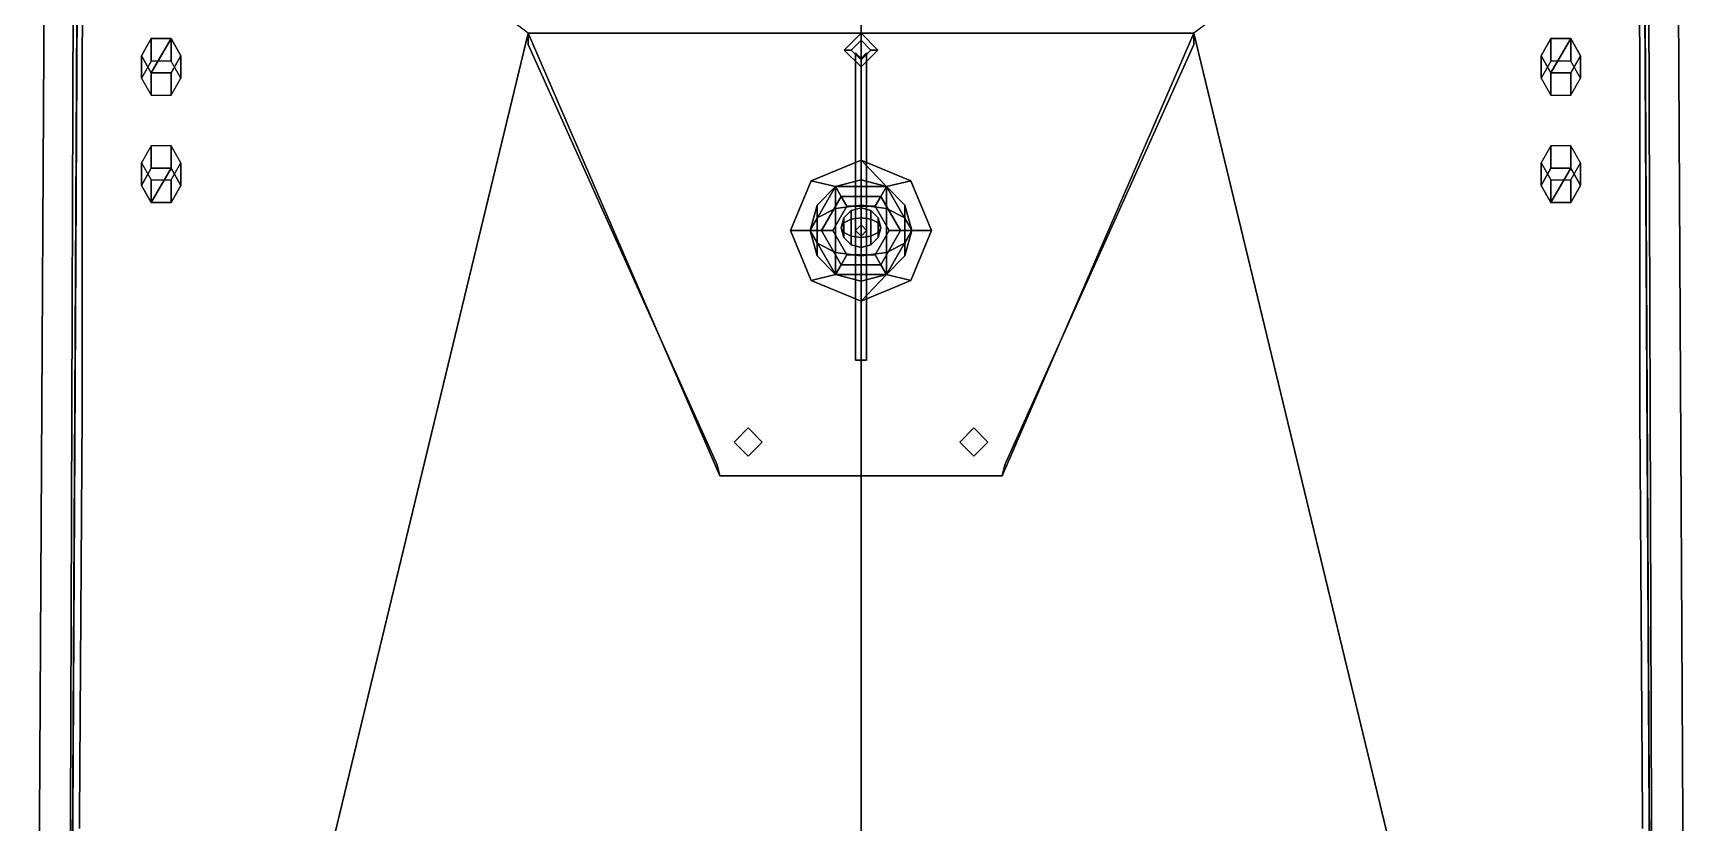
# Model space of a CAD drawing. Header units: millimetres. Extents: x -2.9 to 3, y -19.2 to 25.1.
# Drawn here: x -2.93 to 2.93, y -3.64 to -0.84 of the extents above; entities that cross this region are included whole.
import ezdxf

# ---------------------------------------------------------------- set-up
doc = ezdxf.new("R2010")
doc.units = ezdxf.units.MM
doc.layers.add('drawing', color=9, linetype='Continuous')
doc.layers.add('railings', color=6, linetype='Continuous')

msp = doc.modelspace()

# ---------------------------------------------------------------- linework, layer by layer
for points in [[(-2.7733, 0.3614, 0.52), (-2.8138, -7.6137, 0.5), (-2.9338, -7.6137, 0.5), (-2.8882, 0.3614, 0.52)], [(-2.9338, -7.6137, 0.5), (-2.9338, -7.6137, 0.71), (-2.8882, 0.3614, 0.73), (-2.8882, 0.3614, 0.52)], [(-2.8882, 0.3614, 0.73), (-2.9338, -7.6137, 0.71), (-2.8138, -7.6137, 0.71), (-2.7718, 0.3614, 0.73)], [(0, -7.6137, -1.644), (-2.8138, -7.6137, -1.5507), (-2.7884, 0.3614, -1.5677), (0, 0.3614, -1.644)], [(-2.7733, 0.3614, 0.52), (-2.7884, 0.3614, -1.5677), (-2.8138, -7.6137, -1.5507), (-2.8138, -7.6137, 0.5)], [(-1.18, -0.84, 0.78), (-2.7714, 0.3614, 0.78), (-2.8138, -7.6137, 0.78)], [(-2.7714, 0.3614, 0.78), (-2.7718, 0.3614, 0.73), (-2.8138, -7.6137, 0.71), (-2.8138, -7.6137, 0.78)], [(0, 0.3614, -1.644), (2.7884, 0.3614, -1.5677), (2.8138, -7.6137, -1.5507), (0, -7.6137, -1.644)], [(2.7714, 0.3614, 0.78), (1.18, -0.84, 0.78), (2.8138, -7.6137, 0.78)], [(2.7714, 0.3614, 0.73), (2.8138, -7.6137, 0.71), (2.9338, -7.6137, 0.71), (2.8914, 0.3614, 0.73)], [(2.8138, -7.6137, 0.78), (2.8138, -7.6137, 0.71), (2.7714, 0.3614, 0.73), (2.7714, 0.3614, 0.78)], [(2.8138, -7.6137, 0.5), (2.8138, -7.6137, -1.5507), (2.7884, 0.3614, -1.5677), (2.7733, 0.3614, 0.52)], [(2.8914, 0.3614, 0.52), (2.9338, -7.6137, 0.5), (2.8138, -7.6137, 0.5), (2.7733, 0.3614, 0.52)], [(2.9338, -7.6137, 0.71), (2.9338, -7.6137, 0.5), (2.8914, 0.3614, 0.52), (2.8914, 0.3614, 0.73)], [(1.18, -0.84, 0.78), (-1.18, -0.84, 0.78), (-2.8138, -7.6137, 0.78), (2.8138, -7.6137, 0.78)], [(-2.515, -0.9394, 0.78), (-2.55, -1, 0.78), (-2.55, -0.92, 1.01), (-2.515, -0.8594, 1.01)], [(-2.515, -0.8594, 1.01), (-2.55, -0.92, 1.01), (-2.515, -0.9806, 1.01), (-2.445, -0.8594, 1.01)], [(-2.445, -0.9394, 0.78), (-2.515, -0.9394, 0.78), (-2.515, -0.8594, 1.01), (-2.445, -0.8594, 1.01)], [(-2.445, -0.8594, 1.01), (-2.515, -0.9806, 1.01), (-2.445, -0.9806, 1.01), (-2.41, -0.92, 1.01)], [(-2.41, -1, 0.78), (-2.445, -0.9394, 0.78), (-2.445, -0.8594, 1.01), (-2.41, -0.92, 1.01)], [(-1.18, -0.84, 2.63), (-0.5, -2.41, 2.63), (-0.5, -2.41, 2.68), (-1.18, -0.84, 2.68)], [(-1.18, -0.84, 2.68), (-0.5, -2.41, 2.68), (0.5, -2.41, 2.68), (1.18, -0.84, 2.68)], [(1.18, -0.84, 2.63), (0.5, -2.41, 2.63), (-0.5, -2.41, 2.63), (-1.18, -0.84, 2.63)], [(0, -0.84, 0.78), (-0.06, -0.9, 0.78), (-0.035, -0.9, 6.91), (0, -0.865, 6.91)], [(0, -0.865, 6.91), (-0.035, -0.9, 6.91), (0, -0.935, 6.91), (0.035, -0.9, 6.91)], [(0.06, -0.9, 0.78), (0, -0.84, 0.78), (0, -0.865, 6.91), (0.035, -0.9, 6.91)], [(0.5, -2.41, 2.68), (0.5, -2.41, 2.63), (1.18, -0.84, 2.63), (1.18, -0.84, 2.68)], [(2.445, -0.9394, 0.78), (2.41, -1, 0.78), (2.41, -0.92, 1.01), (2.445, -0.8594, 1.01)], [(2.445, -0.8594, 1.01), (2.41, -0.92, 1.01), (2.445, -0.9806, 1.01), (2.515, -0.8594, 1.01)], [(2.515, -0.9394, 0.78), (2.445, -0.9394, 0.78), (2.445, -0.8594, 1.01), (2.515, -0.8594, 1.01)], [(2.515, -0.8594, 1.01), (2.445, -0.9806, 1.01), (2.515, -0.9806, 1.01), (2.55, -0.92, 1.01)], [(2.55, -1, 0.78), (2.515, -0.9394, 0.78), (2.515, -0.8594, 1.01), (2.55, -0.92, 1.01)], [(-2.55, -1, 0.78), (-2.515, -1.0606, 0.78), (-2.515, -0.9806, 1.01), (-2.55, -0.92, 1.01)], [(-2.445, -1.0606, 0.78), (-2.41, -1, 0.78), (-2.41, -0.92, 1.01), (-2.445, -0.9806, 1.01)], [(-0.06, -0.9, 0.78), (0, -0.96, 0.78), (0, -0.935, 6.91), (-0.035, -0.9, 6.91)], [(0, -0.93, 5.42), (-0.02, -0.91, 5.39), (-0.02, -2, 6.28), (0, -2, 6.3)], [(-0.02, -0.91, 5.39), (0, -0.93, 5.38), (0, -2, 6.26), (-0.02, -2, 6.28)], [(0, -0.96, 0.78), (0.06, -0.9, 0.78), (0.035, -0.9, 6.91), (0, -0.935, 6.91)], [(0.02, -0.91, 5.39), (0, -0.93, 5.42), (0, -2, 6.3), (0.02, -2, 6.28)], [(0, -0.93, 5.38), (0.02, -0.91, 5.39), (0.02, -2, 6.28), (0, -2, 6.26)], [(2.41, -1, 0.78), (2.445, -1.0606, 0.78), (2.445, -0.9806, 1.01), (2.41, -0.92, 1.01)], [(2.515, -1.0606, 0.78), (2.55, -1, 0.78), (2.55, -0.92, 1.01), (2.515, -0.9806, 1.01)], [(-2.515, -1.0606, 0.78), (-2.445, -1.0606, 0.78), (-2.445, -0.9806, 1.01), (-2.515, -0.9806, 1.01)], [(2.445, -1.0606, 0.78), (2.515, -1.0606, 0.78), (2.515, -0.9806, 1.01), (2.445, -0.9806, 1.01)], [(-2.515, -1.2394, 0.78), (-2.55, -1.3, 0.78), (-2.55, -1.38, 1.01), (-2.515, -1.3194, 1.01)], [(-2.445, -1.2394, 0.78), (-2.515, -1.2394, 0.78), (-2.515, -1.3194, 1.01), (-2.445, -1.3194, 1.01)], [(-2.41, -1.3, 0.78), (-2.445, -1.2394, 0.78), (-2.445, -1.3194, 1.01), (-2.41, -1.38, 1.01)], [(0, -1.29, 2.68), (-0.1768, -1.3632, 2.68), (-0.1768, -1.3632, 2.96), (0, -1.29, 2.96)], [(0, -1.29, 2.96), (-0.1768, -1.3632, 2.96), (-0.09, -1.3841, 2.96), (0.09, -1.3841, 2.96)], [(0.1768, -1.3632, 2.68), (0, -1.29, 2.68), (0, -1.29, 2.96), (0.1768, -1.3632, 2.96)], [(0.1768, -1.3632, 2.96), (0.1768, -1.3632, 2.96), (0, -1.29, 2.96), (0.09, -1.3841, 2.96)], [(2.445, -1.2394, 0.78), (2.41, -1.3, 0.78), (2.41, -1.38, 1.01), (2.445, -1.3194, 1.01)], [(2.515, -1.2394, 0.78), (2.445, -1.2394, 0.78), (2.445, -1.3194, 1.01), (2.515, -1.3194, 1.01)], [(2.55, -1.3, 0.78), (2.515, -1.2394, 0.78), (2.515, -1.3194, 1.01), (2.55, -1.38, 1.01)], [(-2.55, -1.3, 0.78), (-2.515, -1.3606, 0.78), (-2.515, -1.4406, 1.01), (-2.55, -1.38, 1.01)], [(-2.515, -1.4406, 1.01), (-2.445, -1.3194, 1.01), (-2.515, -1.3194, 1.01), (-2.55, -1.38, 1.01)], [(-2.445, -1.4406, 1.01), (-2.41, -1.38, 1.01), (-2.445, -1.3194, 1.01), (-2.515, -1.4406, 1.01)], [(-2.445, -1.3606, 0.78), (-2.41, -1.3, 0.78), (-2.41, -1.38, 1.01), (-2.445, -1.4406, 1.01)], [(2.41, -1.3, 0.78), (2.445, -1.3606, 0.78), (2.445, -1.4406, 1.01), (2.41, -1.38, 1.01)], [(2.445, -1.4406, 1.01), (2.515, -1.3194, 1.01), (2.445, -1.3194, 1.01), (2.41, -1.38, 1.01)], [(2.515, -1.4406, 1.01), (2.55, -1.38, 1.01), (2.515, -1.3194, 1.01), (2.445, -1.4406, 1.01)], [(2.515, -1.3606, 0.78), (2.55, -1.3, 0.78), (2.55, -1.38, 1.01), (2.515, -1.4406, 1.01)], [(-2.515, -1.3606, 0.78), (-2.445, -1.3606, 0.78), (-2.445, -1.4406, 1.01), (-2.515, -1.4406, 1.01)], [(-0.1768, -1.3632, 2.68), (-0.25, -1.54, 2.68), (-0.25, -1.54, 2.96), (-0.1768, -1.3632, 2.96)], [(-0.1768, -1.3632, 2.96), (-0.25, -1.54, 2.96), (-0.18, -1.54, 2.96), (-0.09, -1.3841, 2.96)], [(-0.09, -1.3841, 2.96), (-0.18, -1.54, 2.96), (-0.14, -1.54, 4.09), (-0.07, -1.4188, 4.09)], [(-0.1559, -1.45, 4.31), (-0.09, -1.3841, 4.31), (-0.09, -1.4621, 4.175), (-0.1559, -1.495, 4.2321)], [(-0.1559, -1.495, 4.3879), (-0.09, -1.4621, 4.445), (-0.09, -1.3841, 4.31), (-0.1559, -1.45, 4.31)], [(-0.09, -1.3841, 4.31), (0, -1.36, 4.31), (0, -1.45, 4.1541), (-0.09, -1.4621, 4.175)], [(-0.09, -1.4621, 4.445), (0, -1.45, 4.4659), (0, -1.36, 4.31), (-0.09, -1.3841, 4.31)], [(0.09, -1.3841, 2.96), (-0.09, -1.3841, 2.96), (-0.07, -1.4188, 4.09), (0.07, -1.4188, 4.09)], [(0, -1.36, 4.31), (0.09, -1.3841, 4.31), (0.09, -1.4621, 4.175), (0, -1.45, 4.1541)], [(0, -1.45, 4.4659), (0.09, -1.4621, 4.445), (0.09, -1.3841, 4.31), (0, -1.36, 4.31)], [(0.18, -1.54, 2.96), (0.09, -1.3841, 2.96), (0.07, -1.4188, 4.09), (0.14, -1.54, 4.09)], [(0.25, -1.54, 2.96), (0.1768, -1.3632, 2.96), (0.09, -1.3841, 2.96), (0.18, -1.54, 2.96)], [(0.09, -1.3841, 4.31), (0.1559, -1.45, 4.31), (0.1559, -1.495, 4.2321), (0.09, -1.4621, 4.175)], [(0.09, -1.4621, 4.445), (0.1559, -1.495, 4.3879), (0.1559, -1.45, 4.31), (0.09, -1.3841, 4.31)], [(0.25, -1.54, 2.68), (0.1768, -1.3632, 2.68), (0.1768, -1.3632, 2.96), (0.25, -1.54, 2.96)], [(2.445, -1.3606, 0.78), (2.515, -1.3606, 0.78), (2.515, -1.4406, 1.01), (2.445, -1.4406, 1.01)], [(-0.18, -1.54, 4.31), (-0.1559, -1.45, 4.31), (-0.1559, -1.495, 4.2321), (-0.18, -1.54, 4.31)], [(-0.18, -1.54, 4.31), (-0.1559, -1.495, 4.3879), (-0.1559, -1.45, 4.31), (-0.18, -1.54, 4.31)], [(-0.1559, -1.495, 4.2321), (-0.09, -1.4621, 4.175), (-0.09, -1.6179, 4.175), (-0.1559, -1.585, 4.2321)], [(-0.1559, -1.585, 4.3879), (-0.09, -1.6179, 4.445), (-0.09, -1.4621, 4.445), (-0.1559, -1.495, 4.3879)], [(-0.07, -1.4188, 4.09), (-0.14, -1.54, 4.09), (-0.1, -1.54, 4.09), (-0.05, -1.4534, 4.09)], [(-0.05, -1.4534, 4.09), (-0.1, -1.54, 4.09), (-0.1, -1.54, 4.19), (-0.05, -1.4534, 4.19)], [(-0.09, -1.4621, 4.175), (0, -1.45, 4.1541), (0, -1.63, 4.1541), (-0.09, -1.6179, 4.175)], [(-0.09, -1.6179, 4.445), (0, -1.63, 4.4659), (0, -1.45, 4.4659), (-0.09, -1.4621, 4.445)], [(0.07, -1.4188, 4.09), (-0.07, -1.4188, 4.09), (-0.05, -1.4534, 4.09), (0.05, -1.4534, 4.09)], [(0.05, -1.4534, 4.09), (-0.05, -1.4534, 4.09), (-0.05, -1.4534, 4.19), (0.05, -1.4534, 4.19)], [(-0.035, -1.4694, 4.58), (0, -1.46, 4.58), (0, -1.495, 4.5194), (-0.035, -1.4997, 4.5275)], [(-0.035, -1.4997, 4.6325), (0, -1.495, 4.6406), (0, -1.46, 4.58), (-0.035, -1.4694, 4.58)], [(0, -1.45, 4.1541), (0.09, -1.4621, 4.175), (0.09, -1.6179, 4.175), (0, -1.63, 4.1541)], [(0, -1.63, 4.4659), (0.09, -1.6179, 4.445), (0.09, -1.4621, 4.445), (0, -1.45, 4.4659)], [(0, -1.46, 4.58), (0.035, -1.4694, 4.58), (0.035, -1.4997, 4.5275), (0, -1.495, 4.5194)], [(0, -1.495, 4.6406), (0.035, -1.4997, 4.6325), (0.035, -1.4694, 4.58), (0, -1.46, 4.58)], [(0.14, -1.54, 4.09), (0.07, -1.4188, 4.09), (0.05, -1.4534, 4.09), (0.1, -1.54, 4.09)], [(0.1, -1.54, 4.09), (0.05, -1.4534, 4.09), (0.05, -1.4534, 4.19), (0.1, -1.54, 4.19)], [(0.09, -1.4621, 4.175), (0.1559, -1.495, 4.2321), (0.1559, -1.585, 4.2321), (0.09, -1.6179, 4.175)], [(0.09, -1.6179, 4.445), (0.1559, -1.585, 4.3879), (0.1559, -1.495, 4.3879), (0.09, -1.4621, 4.445)], [(0.1559, -1.45, 4.31), (0.18, -1.54, 4.31), (0.18, -1.54, 4.31), (0.1559, -1.495, 4.2321)], [(0.1559, -1.495, 4.3879), (0.18, -1.54, 4.31), (0.18, -1.54, 4.31), (0.1559, -1.45, 4.31)], [(-0.18, -1.54, 4.31), (-0.1559, -1.495, 4.2321), (-0.1559, -1.585, 4.2321), (-0.18, -1.54, 4.31)], [(-0.18, -1.54, 4.31), (-0.1559, -1.585, 4.3879), (-0.1559, -1.495, 4.3879), (-0.18, -1.54, 4.31)], [(-0.07, -1.53, 4.58), (-0.0606, -1.495, 4.58), (-0.0606, -1.5125, 4.5497), (-0.07, -1.53, 4.58)], [(-0.07, -1.53, 4.58), (-0.0606, -1.5125, 4.6103), (-0.0606, -1.495, 4.58), (-0.07, -1.53, 4.58)], [(-0.07, -1.53, 4.58), (-0.0606, -1.5125, 4.5497), (-0.0606, -1.5475, 4.5497), (-0.07, -1.53, 4.58)], [(-0.07, -1.53, 4.58), (-0.0606, -1.5475, 4.6103), (-0.0606, -1.5125, 4.6103), (-0.07, -1.53, 4.58)], [(-0.0606, -1.495, 4.58), (-0.035, -1.4694, 4.58), (-0.035, -1.4997, 4.5275), (-0.0606, -1.5125, 4.5497)], [(-0.0606, -1.5125, 4.6103), (-0.035, -1.4997, 4.6325), (-0.035, -1.4694, 4.58), (-0.0606, -1.495, 4.58)], [(-0.0606, -1.5125, 4.5497), (-0.035, -1.4997, 4.5275), (-0.035, -1.5603, 4.5275), (-0.0606, -1.5475, 4.5497)], [(-0.0606, -1.5475, 4.6103), (-0.035, -1.5603, 4.6325), (-0.035, -1.4997, 4.6325), (-0.0606, -1.5125, 4.6103)], [(-0.035, -1.4997, 4.5275), (0, -1.495, 4.5194), (0, -1.565, 4.5194), (-0.035, -1.5603, 4.5275)], [(-0.035, -1.5603, 4.6325), (0, -1.565, 4.6406), (0, -1.495, 4.6406), (-0.035, -1.4997, 4.6325)], [(0, -1.52, 4.46), (-0.02, -1.54, 4.46), (-0.02, -1.54, 4.53), (0, -1.52, 4.53)], [(0, -1.495, 4.5194), (0.035, -1.4997, 4.5275), (0.035, -1.5603, 4.5275), (0, -1.565, 4.5194)], [(0, -1.565, 4.6406), (0.035, -1.5603, 4.6325), (0.035, -1.4997, 4.6325), (0, -1.495, 4.6406)], [(0.02, -1.54, 4.46), (0, -1.52, 4.46), (0, -1.52, 4.53), (0.02, -1.54, 4.53)], [(0.035, -1.4694, 4.58), (0.0606, -1.495, 4.58), (0.0606, -1.5125, 4.5497), (0.035, -1.4997, 4.5275)], [(0.035, -1.4997, 4.6325), (0.0606, -1.5125, 4.6103), (0.0606, -1.495, 4.58), (0.035, -1.4694, 4.58)], [(0.035, -1.4997, 4.5275), (0.0606, -1.5125, 4.5497), (0.0606, -1.5475, 4.5497), (0.035, -1.5603, 4.5275)], [(0.035, -1.5603, 4.6325), (0.0606, -1.5475, 4.6103), (0.0606, -1.5125, 4.6103), (0.035, -1.4997, 4.6325)], [(0.0606, -1.495, 4.58), (0.07, -1.53, 4.58), (0.07, -1.53, 4.58), (0.0606, -1.5125, 4.5497)], [(0.0606, -1.5125, 4.6103), (0.07, -1.53, 4.58), (0.07, -1.53, 4.58), (0.0606, -1.495, 4.58)], [(0.0606, -1.5125, 4.5497), (0.07, -1.53, 4.58), (0.07, -1.53, 4.58), (0.0606, -1.5475, 4.5497)], [(0.0606, -1.5475, 4.6103), (0.07, -1.53, 4.58), (0.07, -1.53, 4.58), (0.0606, -1.5125, 4.6103)], [(0.1559, -1.495, 4.2321), (0.18, -1.54, 4.31), (0.18, -1.54, 4.31), (0.1559, -1.585, 4.2321)], [(0.1559, -1.585, 4.3879), (0.18, -1.54, 4.31), (0.18, -1.54, 4.31), (0.1559, -1.495, 4.3879)], [(-0.25, -1.54, 2.68), (-0.1768, -1.7168, 2.68), (-0.1768, -1.7168, 2.96), (-0.25, -1.54, 2.96)], [(-0.25, -1.54, 2.96), (-0.1768, -1.7168, 2.96), (-0.09, -1.6959, 2.96), (-0.18, -1.54, 2.96)], [(-0.18, -1.54, 2.96), (-0.09, -1.6959, 2.96), (-0.07, -1.6612, 4.09), (-0.14, -1.54, 4.09)], [(-0.18, -1.54, 4.31), (-0.1559, -1.585, 4.2321), (-0.1559, -1.63, 4.31), (-0.18, -1.54, 4.31)], [(-0.18, -1.54, 4.31), (-0.1559, -1.63, 4.31), (-0.1559, -1.585, 4.3879), (-0.18, -1.54, 4.31)], [(-0.14, -1.54, 4.09), (-0.07, -1.6612, 4.09), (-0.05, -1.6266, 4.09), (-0.1, -1.54, 4.09)], [(-0.1, -1.54, 4.09), (-0.05, -1.6266, 4.09), (-0.05, -1.6266, 4.19), (-0.1, -1.54, 4.19)], [(-0.07, -1.53, 4.58), (-0.0606, -1.5475, 4.5497), (-0.0606, -1.565, 4.58), (-0.07, -1.53, 4.58)], [(-0.07, -1.53, 4.58), (-0.0606, -1.565, 4.58), (-0.0606, -1.5475, 4.6103), (-0.07, -1.53, 4.58)], [(-0.0606, -1.5475, 4.5497), (-0.035, -1.5603, 4.5275), (-0.035, -1.5906, 4.58), (-0.0606, -1.565, 4.58)], [(-0.0606, -1.565, 4.58), (-0.035, -1.5906, 4.58), (-0.035, -1.5603, 4.6325), (-0.0606, -1.5475, 4.6103)], [(-0.035, -1.5603, 4.5275), (0, -1.565, 4.5194), (0, -1.6, 4.58), (-0.035, -1.5906, 4.58)], [(-0.035, -1.5906, 4.58), (0, -1.6, 4.58), (0, -1.565, 4.6406), (-0.035, -1.5603, 4.6325)], [(-0.02, -1.54, 4.46), (0, -1.56, 4.46), (0, -1.56, 4.53), (-0.02, -1.54, 4.53)], [(0, -1.56, 4.46), (0.02, -1.54, 4.46), (0.02, -1.54, 4.53), (0, -1.56, 4.53)], [(0, -1.565, 4.5194), (0.035, -1.5603, 4.5275), (0.035, -1.5906, 4.58), (0, -1.6, 4.58)], [(0, -1.6, 4.58), (0.035, -1.5906, 4.58), (0.035, -1.5603, 4.6325), (0, -1.565, 4.6406)], [(0.035, -1.5603, 4.5275), (0.0606, -1.5475, 4.5497), (0.0606, -1.565, 4.58), (0.035, -1.5906, 4.58)], [(0.035, -1.5906, 4.58), (0.0606, -1.565, 4.58), (0.0606, -1.5475, 4.6103), (0.035, -1.5603, 4.6325)], [(0.05, -1.6266, 4.09), (0.1, -1.54, 4.09), (0.1, -1.54, 4.19), (0.05, -1.6266, 4.19)], [(0.07, -1.6612, 4.09), (0.14, -1.54, 4.09), (0.1, -1.54, 4.09), (0.05, -1.6266, 4.09)], [(0.0606, -1.5475, 4.5497), (0.07, -1.53, 4.58), (0.07, -1.53, 4.58), (0.0606, -1.565, 4.58)], [(0.0606, -1.565, 4.58), (0.07, -1.53, 4.58), (0.07, -1.53, 4.58), (0.0606, -1.5475, 4.6103)], [(0.09, -1.6959, 2.96), (0.18, -1.54, 2.96), (0.14, -1.54, 4.09), (0.07, -1.6612, 4.09)], [(0.1768, -1.7168, 2.96), (0.25, -1.54, 2.96), (0.18, -1.54, 2.96), (0.09, -1.6959, 2.96)], [(0.1559, -1.585, 4.2321), (0.18, -1.54, 4.31), (0.18, -1.54, 4.31), (0.1559, -1.63, 4.31)], [(0.1559, -1.63, 4.31), (0.18, -1.54, 4.31), (0.18, -1.54, 4.31), (0.1559, -1.585, 4.3879)], [(0.1768, -1.7168, 2.68), (0.25, -1.54, 2.68), (0.25, -1.54, 2.96), (0.1768, -1.7168, 2.96)], [(-0.1559, -1.585, 4.2321), (-0.09, -1.6179, 4.175), (-0.09, -1.6959, 4.31), (-0.1559, -1.63, 4.31)], [(-0.1559, -1.63, 4.31), (-0.09, -1.6959, 4.31), (-0.09, -1.6179, 4.445), (-0.1559, -1.585, 4.3879)], [(-0.09, -1.6179, 4.175), (0, -1.63, 4.1541), (0, -1.72, 4.31), (-0.09, -1.6959, 4.31)], [(-0.09, -1.6959, 4.31), (0, -1.72, 4.31), (0, -1.63, 4.4659), (-0.09, -1.6179, 4.445)], [(-0.07, -1.6612, 4.09), (0.07, -1.6612, 4.09), (0.05, -1.6266, 4.09), (-0.05, -1.6266, 4.09)], [(-0.05, -1.6266, 4.09), (0.05, -1.6266, 4.09), (0.05, -1.6266, 4.19), (-0.05, -1.6266, 4.19)], [(0, -1.63, 4.1541), (0.09, -1.6179, 4.175), (0.09, -1.6959, 4.31), (0, -1.72, 4.31)], [(0, -1.72, 4.31), (0.09, -1.6959, 4.31), (0.09, -1.6179, 4.445), (0, -1.63, 4.4659)], [(0.09, -1.6179, 4.175), (0.1559, -1.585, 4.2321), (0.1559, -1.63, 4.31), (0.09, -1.6959, 4.31)], [(0.09, -1.6959, 4.31), (0.1559, -1.63, 4.31), (0.1559, -1.585, 4.3879), (0.09, -1.6179, 4.445)], [(-0.1768, -1.7168, 2.96), (0, -1.79, 2.96), (0.09, -1.6959, 2.96), (-0.09, -1.6959, 2.96)], [(-0.09, -1.6959, 2.96), (0.09, -1.6959, 2.96), (0.07, -1.6612, 4.09), (-0.07, -1.6612, 4.09)], [(0, -1.79, 2.96), (0.1768, -1.7168, 2.96), (0.09, -1.6959, 2.96)], [(-0.1768, -1.7168, 2.68), (0, -1.79, 2.68), (0, -1.79, 2.96), (-0.1768, -1.7168, 2.96)], [(0, -1.79, 2.68), (0.1768, -1.7168, 2.68), (0.1768, -1.7168, 2.96), (0, -1.79, 2.96)], [(0, -2, 6.3), (-0.02, -2, 6.28), (0, -2, 6.26), (0.02, -2, 6.28)], [(-0.4, -2.24, 0.78), (-0.45, -2.29, 0.78), (-0.45, -2.29, 2.63), (-0.4, -2.24, 2.63)], [(-0.35, -2.29, 0.78), (-0.4, -2.24, 0.78), (-0.4, -2.24, 2.63), (-0.35, -2.29, 2.63)], [(0.4, -2.24, 0.78), (0.35, -2.29, 0.78), (0.35, -2.29, 2.63), (0.4, -2.24, 2.63)], [(0.45, -2.29, 0.78), (0.4, -2.24, 0.78), (0.4, -2.24, 2.63), (0.45, -2.29, 2.63)], [(-0.45, -2.29, 0.78), (-0.4, -2.34, 0.78), (-0.4, -2.34, 2.63), (-0.45, -2.29, 2.63)], [(-0.4, -2.34, 0.78), (-0.35, -2.29, 0.78), (-0.35, -2.29, 2.63), (-0.4, -2.34, 2.63)], [(0.35, -2.29, 0.78), (0.4, -2.34, 0.78), (0.4, -2.34, 2.63), (0.35, -2.29, 2.63)], [(0.4, -2.34, 0.78), (0.45, -2.29, 0.78), (0.45, -2.29, 2.63), (0.4, -2.34, 2.63)], [(-0.5, -2.41, 2.68), (-0.5, -2.41, 2.63), (0.5, -2.41, 2.63), (0.5, -2.41, 2.68)]]:
    msp.add_3dface(points)
at = {"layer": 'drawing', "extrusion": (-1, 0, 0)}
msp.add_line((0, 18.71, 11.88), (0, -18.71, 11.88), dxfattribs=at)
at = {"layer": 'railings'}
for points in [[(-2.76, -0.95, 1.57), (-2.76, -0.95, 1.61), (-2.75, 0.59, 1.61), (-2.75, 0.59, 1.57)], [(-2.75, 0.59, 1.57), (-2.75, 0.59, 1.61), (-2.76, -0.95, 1.61), (-2.76, -0.95, 1.57)], [(-2.75, 0.59, 1.1), (-2.75, 0.59, 1.14), (-2.76, -0.95, 1.14), (-2.76, -0.95, 1.1)], [(-2.76, -0.95, 1.1), (-2.76, -0.95, 1.14), (-2.75, 0.59, 1.14), (-2.75, 0.59, 1.1)], [(2.75, 0.59, 1.57), (2.75, 0.59, 1.61), (2.76, -0.95, 1.61), (2.76, -0.95, 1.57)], [(2.76, -0.95, 1.57), (2.76, -0.95, 1.61), (2.75, 0.59, 1.61), (2.75, 0.59, 1.57)], [(2.76, -0.95, 1.1), (2.76, -0.95, 1.14), (2.75, 0.59, 1.14), (2.75, 0.59, 1.1)], [(2.75, 0.59, 1.1), (2.75, 0.59, 1.14), (2.76, -0.95, 1.14), (2.76, -0.95, 1.1)], [(-1.18, -0.84, 3.51), (-1.18, -0.88, 3.51), (-1.18, -0.88, 2.68), (-1.18, -0.84, 2.68)], [(-1.18, -0.84, 2.68), (-1.18, -0.88, 2.68), (-1.18, -0.88, 3.51), (-1.18, -0.84, 3.51)], [(-0.51, -2.37, 3.47), (-0.51, -2.37, 3.51), (-1.18, -0.88, 3.51), (-1.18, -0.88, 3.47)], [(-1.18, -0.88, 3.47), (-1.18, -0.88, 3.51), (-0.51, -2.37, 3.51), (-0.51, -2.37, 3.47)], [(-1.18, -0.88, 3.08), (-1.18, -0.88, 3.12), (-0.51, -2.37, 3.12), (-0.51, -2.37, 3.08)], [(-0.51, -2.37, 3.08), (-0.51, -2.37, 3.12), (-1.18, -0.88, 3.12), (-1.18, -0.88, 3.08)], [(0.51, -2.37, 3.47), (0.51, -2.37, 3.51), (1.18, -0.88, 3.51), (1.18, -0.88, 3.47)], [(1.18, -0.88, 3.47), (1.18, -0.88, 3.51), (0.51, -2.37, 3.51), (0.51, -2.37, 3.47)], [(0.51, -2.37, 3.08), (0.51, -2.37, 3.12), (1.18, -0.88, 3.12), (1.18, -0.88, 3.08)], [(1.18, -0.88, 3.08), (1.18, -0.88, 3.12), (0.51, -2.37, 3.12), (0.51, -2.37, 3.08)], [(1.18, -0.84, 3.51), (1.18, -0.88, 3.51), (1.18, -0.88, 2.68), (1.18, -0.84, 2.68)], [(1.18, -0.84, 2.68), (1.18, -0.88, 2.68), (1.18, -0.88, 3.51), (1.18, -0.84, 3.51)], [(-2.76, -0.95, 0.78), (-2.76, -0.99, 0.78), (-2.76, -0.99, 1.61), (-2.76, -0.95, 1.61)], [(-2.76, -0.95, 1.61), (-2.76, -0.99, 1.61), (-2.76, -0.99, 0.78), (-2.76, -0.95, 0.78)], [(-2.76, -2.15, 1.57), (-2.76, -2.15, 1.61), (-2.76, -0.99, 1.61), (-2.76, -0.99, 1.57)], [(-2.76, -0.99, 1.57), (-2.76, -0.99, 1.61), (-2.76, -2.15, 1.61), (-2.76, -2.15, 1.57)], [(-2.76, -0.99, 1.1), (-2.76, -0.99, 1.14), (-2.76, -2.15, 1.14), (-2.76, -2.15, 1.1)], [(-2.76, -2.15, 1.1), (-2.76, -2.15, 1.14), (-2.76, -0.99, 1.14), (-2.76, -0.99, 1.1)], [(2.76, -0.95, 1.61), (2.76, -0.99, 1.61), (2.76, -0.99, 0.78), (2.76, -0.95, 0.78)], [(2.76, -0.95, 0.78), (2.76, -0.99, 0.78), (2.76, -0.99, 1.61), (2.76, -0.95, 1.61)], [(2.76, -2.15, 1.57), (2.76, -2.15, 1.61), (2.76, -0.99, 1.61), (2.76, -0.99, 1.57)], [(2.76, -0.99, 1.57), (2.76, -0.99, 1.61), (2.76, -2.15, 1.61), (2.76, -2.15, 1.57)], [(2.76, -2.15, 1.1), (2.76, -2.15, 1.14), (2.76, -0.99, 1.14), (2.76, -0.99, 1.1)], [(2.76, -0.99, 1.1), (2.76, -0.99, 1.14), (2.76, -2.15, 1.14), (2.76, -2.15, 1.1)], [(-2.76, -2.15, 1.61), (-2.76, -2.19, 1.61), (-2.76, -2.19, 0.78), (-2.76, -2.15, 0.78)], [(-2.76, -2.15, 0.78), (-2.76, -2.19, 0.78), (-2.76, -2.19, 1.61), (-2.76, -2.15, 1.61)], [(2.76, -2.15, 0.78), (2.76, -2.19, 0.78), (2.76, -2.19, 1.61), (2.76, -2.15, 1.61)], [(2.76, -2.15, 1.61), (2.76, -2.19, 1.61), (2.76, -2.19, 0.78), (2.76, -2.15, 0.78)], [(-2.77, -3.62, 1.57), (-2.77, -3.62, 1.61), (-2.76, -2.19, 1.61), (-2.76, -2.19, 1.57)], [(-2.76, -2.19, 1.57), (-2.76, -2.19, 1.61), (-2.77, -3.62, 1.61), (-2.77, -3.62, 1.57)], [(-2.76, -2.19, 1.1), (-2.76, -2.19, 1.14), (-2.77, -3.62, 1.14), (-2.77, -3.62, 1.1)], [(-2.77, -3.62, 1.1), (-2.77, -3.62, 1.14), (-2.76, -2.19, 1.14), (-2.76, -2.19, 1.1)], [(2.76, -2.19, 1.57), (2.76, -2.19, 1.61), (2.77, -3.62, 1.61), (2.77, -3.62, 1.57)], [(2.77, -3.62, 1.57), (2.77, -3.62, 1.61), (2.76, -2.19, 1.61), (2.76, -2.19, 1.57)], [(2.77, -3.62, 1.1), (2.77, -3.62, 1.14), (2.76, -2.19, 1.14), (2.76, -2.19, 1.1)], [(2.76, -2.19, 1.1), (2.76, -2.19, 1.14), (2.77, -3.62, 1.14), (2.77, -3.62, 1.1)], [(-0.51, -2.37, 3.51), (-0.5, -2.41, 3.51), (-0.5, -2.41, 2.68), (-0.51, -2.37, 2.68)], [(-0.51, -2.37, 2.68), (-0.5, -2.41, 2.68), (-0.5, -2.41, 3.51), (-0.51, -2.37, 3.51)], [(0.51, -2.37, 2.68), (0.5, -2.41, 2.68), (0.5, -2.41, 3.51), (0.51, -2.37, 3.51)], [(0.51, -2.37, 3.51), (0.5, -2.41, 3.51), (0.5, -2.41, 2.68), (0.51, -2.37, 2.68)], [(-0.5, -2.41, 3.47), (-0.5, -2.41, 3.51), (0.5, -2.41, 3.51), (0.5, -2.41, 3.47)], [(0.5, -2.41, 3.47), (0.5, -2.41, 3.51), (-0.5, -2.41, 3.51), (-0.5, -2.41, 3.47)], [(-0.5, -2.41, 3.08), (-0.5, -2.41, 3.12), (0.5, -2.41, 3.12), (0.5, -2.41, 3.08)], [(0.5, -2.41, 3.08), (0.5, -2.41, 3.12), (-0.5, -2.41, 3.12), (-0.5, -2.41, 3.08)], [(-2.77, -3.62, 1.61), (-2.77, -3.66, 1.61), (-2.77, -3.66, 0.78), (-2.77, -3.62, 0.78)], [(-2.77, -3.62, 0.78), (-2.77, -3.66, 0.78), (-2.77, -3.66, 1.61), (-2.77, -3.62, 1.61)], [(2.77, -3.62, 1.61), (2.77, -3.66, 1.61), (2.77, -3.66, 0.78), (2.77, -3.62, 0.78)], [(2.77, -3.62, 0.78), (2.77, -3.66, 0.78), (2.77, -3.66, 1.61), (2.77, -3.62, 1.61)]]:
    msp.add_3dface(points, dxfattribs=at)

doc.saveas('drawing.dxf')
